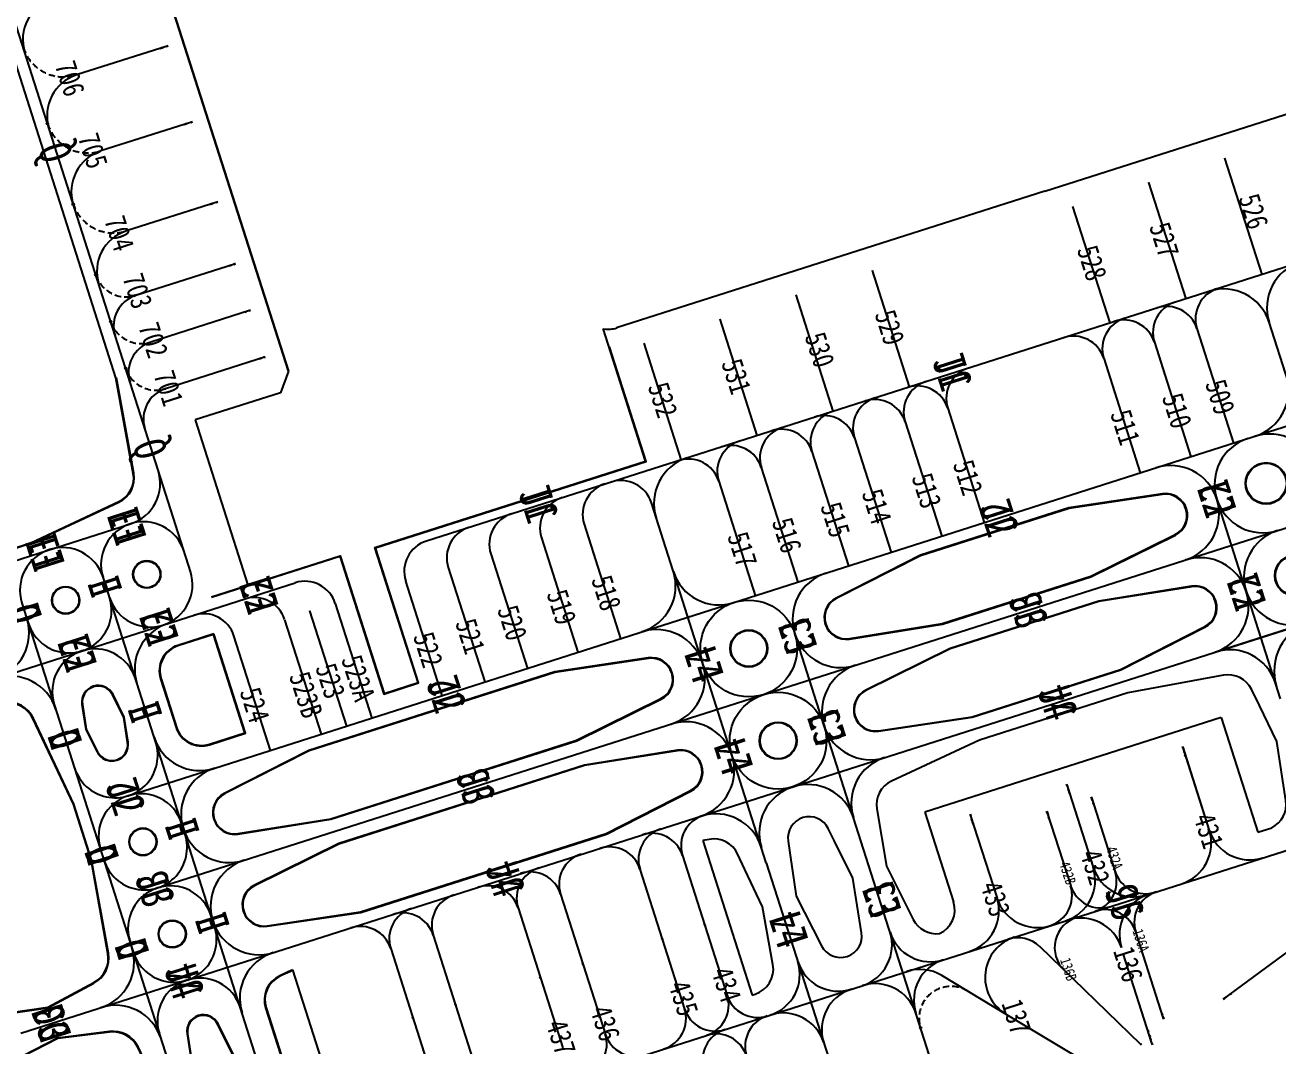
# Model space of a CAD drawing. Header units: millimetres. Extents: x -2014 to 2130, y -3279 to 3021.
# Drawn here: x -1270 to -92, y 645 to 1605 of the extents above; entities that cross this region are included whole.
import ezdxf
from ezdxf.enums import TextEntityAlignment as Align

# ---------------------------------------------------------------- set-up
doc = ezdxf.new("R2010")
doc.units = ezdxf.units.MM
for name, pattern in [('DASHED', [19.05, 12.7, -6.35]), ('DASHEDX2', [1.5, 1, -0.5]), ('HIDDEN', [0.375, 0.25, -0.125])]:
    doc.linetypes.add(name, pattern=pattern)
for name, color, linetype in [('MapLayer_Axial_GSD_11', 14, 'Continuous'), ('MapLayer_ParkingAxial_GSD_12', 80, 'Continuous'), ('MapLayer_Pushbackline', 6, 'DASHEDX2'), ('MapLayer_Stopbar_GSD_11', 1, 'DASHED'), ('MapLayer_Taxiway_GSD_11', 250, 'Continuous'), ('MapLayer_TaxiwayName_GSD_06', 170, 'Continuous'), ('MapLayer_TaxiwayNameWest', 170, 'Continuous')]:
    doc.layers.add(name, color=color, linetype=linetype)
doc.layers.add('MapLayer_ParkingName', color=7, linetype='Continuous', lineweight=0)
doc.styles.add('黑体', font='simhei.ttf', dxfattribs={"width": 0.8})

msp = doc.modelspace()

# ---------------------------------------------------------------- linework, layer by layer
at = {"layer": 'MapLayer_Axial_GSD_11', "ltscale": 0.25}
for p, q in [((-1114.5, 1090.3), (-1317.7, 1727.1)), ((-1136.8, 1585.4), (-1221.9, 1558.3)), ((-1114, 1514), (-1199.1, 1486.8)), ((-1090, 1438.7), (-1175, 1411.6)), ((-1073.4, 1380.5), (-1166.2, 1350.9)), ((-1059.4, 1336.7), (-1152.2, 1307.1)), ((-1045.4, 1292.9), (-1138.2, 1263.2)), ((-965.1, 548), (470.1, 1006.1)), ((-181.9, 926.1), (-156.9, 847.7)), ((-181.4, 924.6), (-156.9, 847.7)), ((-290.8, 890.7), (-266.1, 813.1)), ((-267.6, 878.7), (-245.3, 809)), ((-381.6, 862.6), (-356.5, 784)), ((-309.5, 865.4), (-287.2, 795.6)), ((-420.3, 636.8), (-486.7, 845)), ((-652.2, 824.2), (-610.2, 692.5)), ((-573.4, 817.4), (-463.6, 473.4)), ((-143.2, 689.3), (32.6, 819.1)), ((-692.2, 811.5), (-650.2, 679.8)), ((-766.8, 787.9), (-724.7, 656)), ((-806.8, 774.9), (-764.8, 643.2)), ((-886.6, 749.4), (-844.5, 617.7)), ((-200, 671), (-226, 752.4)), ((-926.6, 736.7), (-884.6, 605)), ((-221.3, 646.5), (-316.3, 738.5)), ((-210.5, 646.7), (-237.8, 732.2)), ((-347.2, 674.5), (-408.4, 711.4)), ((-264.3, 624.6), (-347.2, 674.5))]:
    msp.add_line(p, q, dxfattribs=at)
at = {"layer": 'MapLayer_Axial_GSD_11', "ltscale": 0.3}
for p, q in [((-893, 1120), (88.2, 1433.2)), ((-1173.5, 880.4), (480.1, 1408.1)), ((-1145.8, 793.7), (549, 1334.6)), ((3, 1001.3), (-100.6, 1325.7)), ((-1274.5, 657.1), (431.4, 1201.5)), ((-573.4, 817.4), (-681.5, 1156)), ((-89.9, 971.7), (-149.8, 1159.3)), ((-1370.1, 1072.7), (-1171.1, 1136.2)), ((-111.1, -2317), (-1197.1, 1086)), ((-1373.3, 966.7), (-1016.4, 1080.6)), ((-1273.3, 1061.6), (-187.3, -2341.3)), ((-486.7, 845), (-546.6, 1032.7))]:
    msp.add_line(p, q, dxfattribs=at)
at = {"layer": 'MapLayer_Axial_GSD_11', "ltscale": 0.25}
msp.add_lwpolyline([(80.1, 1025.9), (70.9, 1055, 0.414214), (33.2, 1074.4), (-151.2, 1015.6)], format="xyb", dxfattribs=at)
at = {"layer": 'MapLayer_Axial_GSD_11', "ltscale": 0.3}
for centre in [(-589.9, 1018.9), (-562.3, 932.2)]:
    msp.add_circle(centre, 45.5, dxfattribs=at)
at = {"layer": 'MapLayer_Axial_GSD_11', "ltscale": 0.25}
for centre, radius, start, end in [((-1232.5, 1591.6), 40, 107.7, 197.7), ((-1209.7, 1520.2), 40, 107.7, 197.7), ((-1186.9, 1448.7), 40, 107.7, 197.7), ((-1162.9, 1373.5), 40, 107.7, 197.7), ((-1157.1, 1322.3), 30, 107.7, 197.7), ((-1143.1, 1278.5), 30, 107.7, 197.7), ((-1129.1, 1234.7), 30, 107.7, 197.7), ((-623.6, 833.3), 30, 107.7, 197.7), ((-663.6, 820.6), 30, 107.7, 197.7), ((-680.8, 815.1), 30, 17.7, 107.7), ((-195, 835.8), 40, 287.7, 17.7), ((-118.8, 860.1), 40, 197.7, 287.7), ((-738.3, 797), 30, 107.7, 197.7), ((-720.8, 802.3), 30, 17.7, 107.7), ((-304.2, 800.9), 40, 287.7, 17.7), ((-227.9, 825.3), 40, 197.7002, 287.7), ((-778.2, 784), 30, 107.7, 197.7), ((-795.4, 778.8), 30, 17.7, 107.7), ((-274, 800.1), 30, 287.7, 17.7), ((-216.8, 818.3), 30, 197.7, 287.7), ((-835.4, 765.8), 30, 17.7, 107.7), ((-315.9, 786.7), 30, 287.7, 17.7), ((-258.7, 804.9), 30, 197.7, 287.7), ((-197.4, 761.5), 30, 107.7, 197.7), ((-858, 758.6), 30, 107.7, 197.7), ((-394.7, 772.1), 40, 287.7, 17.7), ((-318.5, 796.4), 40, 197.7, 287.7), ((-201.4, 749.8), 40, 107.7, 197.7002), ((-898, 745.8), 30, 107.7, 197.7), ((-915.2, 740.3), 30, 17.7, 107.7), ((-272.3, 737.6), 30, 107.7, 225.9237), ((-254.6, 743.3), 30, 17.7, 107.7), ((-955.2, 727.5), 30, 17.7, 107.7), ((-277.6, 725.4), 40, 17.7002, 107.7), ((-495.2, 740), 40, 287.7, 17.7), ((-419, 764.3), 40, 197.7, 287.7), ((-327.7, 709.5), 40, 107.7, 238.9558), ((-337.1, 716.9), 30, 45.9237, 107.7), ((-581.9, 712.3), 40, 287.7, 17.7), ((-505.6, 736.6), 40, 197.7, 287.7), ((-394.7, 688.1), 40, 107.7, 197.7), ((-429.1, 677.1), 40, 58.9558, 107.7), ((-481.3, 660.4), 40, 107.7, 197.7), ((-470.9, 663.7), 40, 17.7, 107.7), ((-638.8, 683.6), 30, 287.7, 17.7), ((-581.7, 701.9), 30, 197.7, 287.7), ((-678.9, 670.9), 30, 287.7, 17.7), ((-621.7, 689.1), 30, 197.7, 287.7), ((-563.4, 644.7), 30, 107.7, 197.7), ((-557.5, 636.1), 40, 17.7, 107.7), ((-603.4, 631.9), 30, 107.7, 197.7), ((-753.4, 647.1), 30, 287.7, 17.7), ((-696.2, 665.3), 30, 197.7, 287.7), ((-620.6, 626.5), 30, 17.7, 107.7)]:
    msp.add_arc(centre, radius, start, end, dxfattribs=at)
at = {"layer": 'MapLayer_Axial_GSD_11', "ltscale": 0.3}
for centre, radius, start, end in [((-57.7, 1339.4), 45, 107.7, 197.7), ((-143.4, 1312), 45, 17.7, 107.7), ((-127.3, 1261.5), 45, 287.7, 17.7), ((-106.5, 1173.2), 45.5, 107.7, 287.7), ((-100.3, 1175.1), 45.5, 287.7, 107.7), ((-634.1, 1155.4), 45, 107.7, 197.7), ((-193.2, 1145.5), 45.5, 287.7, 107.7), ((-1183.3, 1174.3), 40, 287.7, 17.6922), ((-710.1, 1146.9), 30, 17.7, 107.7), ((-1159, 1098.1), 40, 17.7081, 197.7), ((-78.8, 1086.5), 45.5, 107.7, 287.7), ((-1235.2, 1073.8), 40, 17.7, 197.7), ((-165.5, 1058.8), 45.5, 287.7, 107.7), ((-1152.9, 1079.1), 40, 197.7, 17.6919), ((-703.7, 1077.6), 45, 287.7, 17.7), ((-617.9, 1104.9), 45, 197.7, 287.7), ((-503.3, 1046.5), 45.5, 107.7, 287.7), ((-1229.1, 1054.7), 40, 197.7, 17.7), ((-1311.6, 1033.7), 45, 287.7, 17.7), ((-1122.3, 999.6), 45, 107.7, 197.7), ((-676.6, 991.2), 45.5, 287.7, 107.7), ((-47.1, 997.7), 48.8, 17.7, 197.7), ((-1204.8, 978.5), 40, 17.7, 197.7), ((-137.5, 972.7), 45, 17.7, 107.7), ((-475.6, 959.8), 45.5, 107.7, 287.7), ((-1284.2, 947.9), 45, 17.7, 107.7), ((-649, 904.5), 45.5, 287.7, 107.7), ((-1185.6, 918.5), 40, 197.7, 17.7), ((-1106.2, 949.1), 45, 197.7, 287.7), ((-448.5, 873.5), 45, 107.7, 197.7), ((-1078.2, 863.1), 45.5, 107.7, 287.7), ((-534.6, 845.5), 45.5, 17.7, 197.7), ((-1161.3, 842.3), 40, 17.7, 197.7), ((-621, 818.4), 45, 17.7, 107.7), ((-1158, 831.8), 40, 197.7, 17.7), ((-1050.5, 776.4), 45.5, 107.7, 287.7), ((-1133.6, 755.6), 40, 107.7, 197.7), ((-1133.6, 755.6), 40, 17.7, 107.7), ((-1130.3, 745.1), 40, 197.7, 17.7), ((-1212.8, 724), 45, 287.7, 17.7), ((-1023.5, 690), 45, 107.7, 197.7), ((-1106, 668.9), 40, 17.7, 197.7), ((-1185.4, 638.3), 45, 17.7, 107.7)]:
    msp.add_arc(centre, radius, start, end, dxfattribs=at)
at = {"layer": 'MapLayer_ParkingAxial_GSD_12', "ltscale": 0.5}
for p, q in [((-142.5, 1480.1), (-107.6, 1370.7)), ((-214, 1457.3), (-179, 1347.9)), ((-285.4, 1434.5), (-250.5, 1325.1)), ((-474, 1374.3), (-439.1, 1264.9)), ((-510.6, 1242.1), (-545.5, 1351.5)), ((-582, 1219.3), (-616.9, 1328.7)), ((-168.5, 1319.8), (-134.1, 1212.1)), ((-653.4, 1196.5), (-688.4, 1305.9)), ((-208.5, 1307), (-174.1, 1199.3)), ((-256.1, 1291.8), (-221.8, 1184.1)), ((-402.8, 1245), (-368.5, 1137.3)), ((-442.8, 1232.2), (-408.5, 1124.5)), ((-490.5, 1217), (-456.1, 1109.3)), ((-530.5, 1204.2), (-496.1, 1096.6)), ((-578.1, 1189), (-543.8, 1081.4)), ((-618.1, 1176.2), (-583.8, 1068.6)), ((-744.8, 1135.8), (-710.5, 1028.2)), ((-784.8, 1123), (-750.5, 1015.4)), ((-832.5, 1107.8), (-798.1, 1000.2)), ((-872.5, 1095.1), (-838.1, 987.4)), ((-878.1, 974.7), (-912.5, 1082.3)), ((-1039.6, 923.1), (-1074, 1030.8))]:
    msp.add_line(p, q, dxfattribs=at)
at = {"layer": 'MapLayer_ParkingAxial_GSD_12', "ltscale": 0.3}
for p, q in [((-978.7, 1061.2), (-944.4, 953.5)), ((-1026.3, 1046), (-992, 938.3))]:
    msp.add_line(p, q, dxfattribs=at)
at = {"layer": 'MapLayer_ParkingAxial_GSD_12', "ltscale": 0.5}
msp.add_lwpolyline([(-1002.8, 1054.4), (-968.2, 945.9)], dxfattribs=at)
for centre, radius, start, end in [((-139.9, 1328.9), 30, 107.7, 197.7), ((-179.9, 1316.1), 30, 107.7, 197.7), ((-197.1, 1310.6), 30, 17.7, 107.7), ((-227.5, 1300.9), 30, 107.7, 197.7), ((-237.1, 1297.9), 30, 17.7, 107.7), ((-284.7, 1282.7), 30, 17.7, 107.7), ((-374.2, 1254.1), 30, 107.7, 197.7), ((-414.3, 1241.3), 30, 107.7, 197.7), ((-431.4, 1235.8), 30, 17.7, 107.7), ((-461.9, 1226.1), 30, 107.7, 197.7), ((-471.4, 1223.1), 30, 17.7, 107.7), ((-501.9, 1213.3), 30, 107.7, 197.7), ((-519.1, 1207.9), 30, 17.7, 107.7), ((-549.5, 1198.1), 30, 107.7, 197.7), ((-589.6, 1185.4), 30, 107.7, 197.7), ((-559.1, 1195.1), 30, 17.7, 107.7), ((-606.7, 1179.9), 30, 17.7, 107.7), ((-646.7, 1167.1), 30, 17.7, 107.7), ((-716, 1145), 30.2, 107.7, 197.7), ((-756.3, 1132.2), 30, 107.7, 197.7), ((-803.9, 1117), 30, 107.7, 197.7), ((-843.9, 1104.2), 30, 107.7, 197.7), ((-883.9, 1091.4), 30, 107.7, 197.7), ((-1102.6, 1021.6), 30, 17.7, 107.7)]:
    msp.add_arc(centre, radius, start, end, dxfattribs=at)
at = {"layer": 'MapLayer_ParkingAxial_GSD_12', "ltscale": 0.3}
for centre in [(-1007.3, 1052.1), (-1054.9, 1036.9)]:
    msp.add_arc(centre, 30, 17.7, 107.7, dxfattribs=at)
at = {"layer": 'MapLayer_Pushbackline', "ltscale": 6}
for p, q in [((-1250.8, 1512.3), (-1247.9, 1513.2)), ((-1226.6, 1436.6), (-1223.7, 1437.5)), ((-1205.3, 1369.9), (-1202.4, 1370.8)), ((-1191.3, 1326.1), (-1188.5, 1327)), ((-1177.3, 1282.3), (-1174.5, 1283.2)), ((-426.9, 662.5), (-429.8, 661.6))]:
    msp.add_line(p, q, dxfattribs=at)
for centre, radius, start, end in [((-1234, 1596.4), 40, 197.7, 287.7), ((-1211.2, 1524.9), 40, 197.7, 287.7), ((-1187.2, 1449.7), 40, 197.7, 287.7), ((-1175.3, 1379.5), 30, 197.7, 287.7), ((-1161.3, 1335.7), 30, 197.7, 287.7), ((-1147.3, 1291.8), 30, 197.7, 287.7), ((-399.8, 671.1), 30, 58.9558, 197.6714)]:
    msp.add_arc(centre, radius, start, end, dxfattribs=at)
at = {"layer": 'MapLayer_Stopbar_GSD_11', "linetype": 'Continuous', "extrusion": (0.100022, 0.031921, 0.994473)}
for p, q in [((-1143.3, 1584.4), (-1142.7, 1582.5)), ((-1141.9, 1584.9), (-1141.3, 1583)), ((-1137.1, 1586.4), (-1136.5, 1584.5)), ((-1120.5, 1513), (-1119.9, 1511)), ((-1119.1, 1513.4), (-1118.5, 1511.5)), ((-1114.3, 1514.9), (-1113.7, 1513)), ((-1096.5, 1437.7, 0), (-1095.9, 1435.8, 0)), ((-1095, 1438.1, 0), (-1094.4, 1436.2, 0)), ((-1090.3, 1439.7, 0), (-1089.7, 1437.8, 0)), ((-1077.8, 1380.1), (-1077.2, 1378.2)), ((-1073.7, 1381.5), (-1073.1, 1379.5)), ((-1063.5, 1336.4), (-1062.9, 1334.5)), ((-1059.7, 1337.6), (-1059.1, 1335.7)), ((-1049.5, 1292.6), (-1048.9, 1290.7)), ((-1045.7, 1293.8), (-1045.1, 1291.9))]:
    msp.add_line(p, q, dxfattribs=at)
at = {"layer": 'MapLayer_Stopbar_GSD_11', "linetype": 'Continuous', "extrusion": (-0.031921, 0.100022, 0.994473)}
for p, q in [((-182.8, 925.7), (-180.9, 926.4)), ((-181.3, 921), (-179.4, 921.6)), ((-180.4, 918.1), (-178.5, 918.7)), ((-291.8, 890.4, 0), (-289.9, 891, 0)), ((-290.3, 885.6, 0), (-288.3, 886.2, 0)), ((-289.3, 882.8, 0), (-287.4, 883.4, 0)), ((-268.5, 878.4), (-266.6, 879.1)), ((-267.9, 876.5), (-266, 877.1)), ((-266.7, 872.7), (-264.8, 873.3)), ((-382.5, 862.3), (-380.6, 862.9)), ((-310.5, 865.1), (-308.5, 865.7)), ((-309.8, 863.2), (-307.9, 863.8)), ((-381, 857.5), (-379.1, 858.1)), ((-380.1, 854.6), (-378.2, 855.3)), ((-308.6, 859.3), (-306.7, 860)), ((-632.3, 758.7), (-630.4, 759.3)), ((-672.4, 745.9), (-670.4, 746.5)), ((-746.9, 722.1), (-745, 722.7)), ((-786.9, 709.3), (-785, 709.9)), ((-866.7, 683.9), (-864.8, 684.5)), ((-906.7, 671.1), (-904.8, 671.7))]:
    msp.add_line(p, q, dxfattribs=at)
at = {"layer": 'MapLayer_Stopbar_GSD_11', "linetype": 'Continuous', "extrusion": (0.000344093, 0.000395198, 1)}
for p, q in [((-142.6, 688.4, 0), (-143.7, 690.1, 0)), ((-141, 689.6, 0), (-142.1, 691.3, 0)), ((-136.1, 693.1), (-137.2, 694.7))]:
    msp.add_line(p, q, dxfattribs=at)
at = {"layer": 'MapLayer_Stopbar_GSD_11', "linetype": 'Continuous'}
for p, q in [((-200.3, 675.1, 0), (-202.2, 674.5, 0)), ((-200.3, 675.1), (-202.2, 674.5)), ((-199.4, 672.2, 0), (-201.3, 671.6, 0)), ((-199.4, 672.2), (-201.3, 671.6)), ((-199.1, 671.3), (-201, 670.6, 0)), ((-199.1, 671.3), (-201, 670.6)), ((-220.6, 647.2, 0), (-222, 645.8, 0)), ((-220.6, 647.2), (-222, 645.8))]:
    msp.add_line(p, q, dxfattribs=at)
at = {"layer": 'MapLayer_Stopbar_GSD_11', "linetype": 'Continuous', "extrusion": (-0.008714, 0.006243, 0.999943)}
for p, q in [((-213.5, 659.4, -0.1), (-215.4, 658.8, -0.1)), ((-212, 654.6, -0.1), (-213.9, 654, -0.1)), ((-212, 654.6, -0.1), (-213.9, 654, -0.1)), ((-211.1, 651.8, 0), (-213, 651.1, 0)), ((-209.6, 647, 0), (-211.5, 646.4, 0)), ((-209.6, 647, 0), (-211.5, 646.4, 0))]:
    msp.add_line(p, q, dxfattribs=at)
at = {"layer": 'MapLayer_Stopbar_GSD_11', "const_width": 0.3}
for points in [[(-141.6, 1480.4), (-143.5, 1479.8)], [(-140.6, 1477.6), (-142.5, 1477)], [(-140, 1475.7), (-141.9, 1475.1)], [(-137.9, 1469), (-139.8, 1468.4)], [(-213, 1457.6), (-214.9, 1457)], [(-212.1, 1454.8), (-214, 1454.2)], [(-211.5, 1452.9), (-213.4, 1452.3)], [(-209.4, 1446.2), (-211.3, 1445.6)], [(-284.5, 1434.8), (-286.4, 1434.2)], [(-283.5, 1432), (-285.4, 1431.4)], [(-282.9, 1430.1), (-284.8, 1429.5)], [(-280.8, 1423.4), (-282.7, 1422.8)], [(-473.1, 1374.6), (-475, 1374)], [(-472.2, 1371.8), (-474.1, 1371.2)], [(-471.6, 1369.9), (-473.5, 1369.3)], [(-469.4, 1363.2), (-471.3, 1362.6)], [(-544.5, 1351.8), (-546.4, 1351.2)], [(-543.6, 1349), (-545.5, 1348.4)], [(-543, 1347.1), (-544.9, 1346.5)], [(-540.9, 1340.4), (-542.8, 1339.8)], [(-616, 1329), (-617.9, 1328.4)], [(-615.1, 1326.2), (-617, 1325.6)], [(-614.5, 1324.3), (-616.4, 1323.7)], [(-612.3, 1317.6), (-614.2, 1317)], [(-687.4, 1306.2), (-689.3, 1305.6)], [(-686.5, 1303.4), (-688.4, 1302.8)], [(-685.9, 1301.5), (-687.8, 1300.9)], [(-683.8, 1294.8), (-685.7, 1294.2)], [(-159, 1293.4), (-160.9, 1292.8)], [(-158.4, 1291.5), (-160.3, 1290.9)], [(-198.8, 1279.9), (-200.7, 1279.2)], [(-198.2, 1277.9), (-200.1, 1277.3)], [(-197.3, 1275.1), (-199.2, 1274.5)], [(-246.4, 1264.6), (-248.3, 1264)], [(-245.8, 1262.7), (-247.7, 1262.1)], [(-244.9, 1259.9), (-246.8, 1259.3)], [(-393.1, 1217.8), (-395, 1217.2)], [(-392.5, 1215.9), (-394.4, 1215.3)], [(-433.1, 1205.1), (-435, 1204.5)], [(-432.5, 1203.2), (-434.4, 1202.5)], [(-391.6, 1213.1), (-393.5, 1212.5)], [(-480.8, 1189.9), (-482.7, 1189.2)], [(-431.6, 1200.3), (-433.5, 1199.7)], [(-480.2, 1188), (-482.1, 1187.3)], [(-479.2, 1185.1), (-481.1, 1184.5)], [(-520.8, 1177.1), (-522.7, 1176.5)], [(-520.2, 1175.2), (-522.1, 1174.6)], [(-519.3, 1172.3), (-521.2, 1171.7)], [(-568.4, 1161.9), (-570.3, 1161.3)], [(-567.8, 1160), (-569.7, 1159.4)], [(-566.9, 1157.1), (-568.8, 1156.5)], [(-608.7, 1149.9), (-610.6, 1149.3)], [(-608.1, 1148), (-610, 1147.4)], [(-735.4, 1109.4), (-737.3, 1108.8)], [(-734.8, 1107.5), (-736.7, 1106.9)], [(-775.1, 1095.9), (-777, 1095.3)], [(-774.5, 1094), (-776.4, 1093.4)], [(-773.6, 1091.1), (-775.5, 1090.5)], [(-822.8, 1080.7), (-824.7, 1080.1)], [(-822.2, 1078.8), (-824.1, 1078.2)], [(-821.3, 1075.9), (-823.2, 1075.3)], [(-862.8, 1067.9), (-864.7, 1067.3)], [(-862.2, 1066), (-864.1, 1065.4)], [(-861.3, 1063.2), (-863.2, 1062.6)], [(-1001.9, 1054.7), (-1003.8, 1054.1)], [(-1000.9, 1051.9), (-1002.8, 1051.3)], [(-1000.3, 1050), (-1002.2, 1049.4)], [(-902.8, 1055.2), (-904.7, 1054.6)], [(-902.2, 1053.3), (-904.1, 1052.7)], [(-901.3, 1050.4), (-903.2, 1049.8)], [(-998.2, 1043.3), (-1000.1, 1042.7)], [(-969, 1034), (-970.9, 1033.4)], [(-968.4, 1032.1), (-970.3, 1031.5)], [(-967.5, 1029.3), (-969.4, 1028.7)], [(-1016.6, 1018.8), (-1018.5, 1018.2)], [(-1016, 1016.9), (-1017.9, 1016.3)], [(-1015.1, 1014.1), (-1017, 1013.5)], [(-1064.3, 1003.6), (-1066.2, 1003)], [(-1063.7, 1001.7), (-1065.6, 1001.1)], [(-1062.7, 998.9), (-1064.7, 998.3)]]:
    msp.add_lwpolyline(points, dxfattribs=at)
at = {"layer": 'MapLayer_Taxiway_GSD_11'}
for p, q in [((-1022.7, 1279.6), (-1201.2, 1838.8)), ((-1201.2, 1838.8), (-1022.7, 1279.6)), ((-1185, 1273.5), (-1294.8, 1617.4)), ((-311.5, 1448.9), (-58.1, 1529.8)), ((-311.5, 1448.9), (-714.2, 1320.4)), ((-687.1, 1195.2), (-726.9, 1319.7)), ((-1022.7, 1279.6), (-1030.3, 1259.4)), ((-1030.3, 1259.4), (-1110.4, 1233.8)), ((-1110.4, 1233.8), (-1060.9, 1078.5)), ((-93.5, 931.3), (-109.8, 965.3)), ((-145.7, 953.9), (-111.3, 846.1)), ((-84.9, 875.9), (-93.5, 931.3)), ((-424.3, 864.9), (-397.4, 780.5)), ((-111.3, 846.1), (-98.2, 850.3)), ((-633.1, 838.3), (-586.7, 692.9)), ((-492.1, 802.9), (-509.3, 837.8)), ((-550.9, 824.5), (-545.2, 786)), ((-460.5, 814.2), (-435.3, 764.1)), ((-577.1, 775.8), (-593.5, 810.9)), ((-483.9, 751.5), (-492.1, 802.9)), ((-545.2, 786), (-521.4, 739.3)), ((-567.2, 721.6), (-577.1, 775.8)), ((-1018.9, 716.7), (-971.9, 569.5)), ((-586.7, 692.9), (-583.8, 693.8)), ((-586.7, 692.9), (-583.8, 693.8))]:
    msp.add_line(p, q, dxfattribs=at)
for points in [[(-1095, 1067.1), (-974.5, 1105.6), (-933.2, 976), (-900.3, 986.5), (-940.9, 1113.7), (-686.5, 1194.8), (-720.9, 1302.5)], [(-1095.2, 1067.6), (-974.2, 1106.2), (-932.8, 976.6), (-900.9, 986.8), (-941.5, 1114), (-687.1, 1195.2)]]:
    msp.add_lwpolyline(points, dxfattribs=at)
for points in [[(-1440.2, 1022), (-1406.4, 1061.8, -0.140565), (-1373.6, 1083.7), (-1265.1, 1118.3), (-1182.3, 1157, 0.340852), (-1168.6, 1183.6), (-1185, 1273.5)], [(-1439.8, 1021.7), (-1406.1, 1061.5, -0.140565), (-1373.5, 1083.2), (-1265, 1117.8), (-1182.1, 1156.5, 0.340852), (-1168.1, 1183.7), (-1184.5, 1273.6)], [(-268.4, 1086.8), (-189.1, 1126, 0.855368), (-200.9, 1163.8), (-288.8, 1150.7), (-428.3, 1106.1), (-507.6, 1065.9, 0.855368), (-495.3, 1028.3), (-408, 1042.3), (-268.4, 1086.8)], [(-260.8, 1063), (-400.4, 1018.5), (-479.7, 979.3, 0.855368), (-467.9, 941.6), (-380, 954.7), (-240.4, 999.2), (-161.2, 1039.5, 0.855368), (-173.4, 1077), (-260.8, 1063)], [(-982.9, 858.8), (-751.9, 932.6), (-672.5, 971.8, 0.855368), (-684.3, 1009.5), (-772.2, 996.4), (-1003.3, 922.7), (-1082.5, 882.4, 0.855368), (-1070.3, 844.8), (-982.9, 858.8)], [(-109.8, 965.3), (-117.2, 980.6, 0.33408), (-143.5, 993.7), (-233.4, 977.3), (-373, 932.8), (-455.8, 894.1, 0.33408), (-469.6, 868.1), (-460.5, 814.2)], [(-1330.1, 703.4, 0.36702), (-1285.6, 675.7), (-1248.9, 681), (-1205.6, 704.2, 0.324686), (-1192, 732.3), (-1207.8, 820.1), (-1224.5, 872.5), (-1262.6, 953.2, 0.324686), (-1289.9, 968.2), (-1338.6, 962.1), (-1371.6, 945.2, 0.36702), (-1391.8, 896.8, 0.36702)], [(-1329.6, 703.6, 0.36702), (-1285.7, 676.1), (-1249.1, 681.5), (-1205.8, 704.7, 0.324686), (-1192.5, 732.2), (-1208.2, 820), (-1225, 872.4), (-1263, 953, 0.324686), (-1289.8, 967.7), (-1338.5, 961.6), (-1371.4, 944.7, 0.36702), (-1391.3, 897)], [(-744.3, 908.7), (-975.3, 835), (-1054.6, 795.8, 0.855368), (-1042.8, 758.1), (-954.9, 771.2), (-723.9, 844.9), (-644.7, 885.2, 0.855368), (-656.9, 922.7), (-744.3, 908.7)], [(-509.3, 837.8), (-515.2, 849.6, 0.855368), (-552.9, 837.8), (-550.9, 824.5)], [(-593.5, 810.9), (-600.4, 825.7, 0.341024), (-627, 839.4), (-633.1, 838.3)], [(-1018.9, 716.7), (-1030.9, 711, 0.377089), (-1044.2, 680.8), (-1012.8, 582.6, 0.414214), (-981.4, 566.4), (-971.9, 569.5)], [(-1018.7, 716.2), (-1030.7, 710.6, 0.377089), (-1043.7, 680.9), (-1012.4, 582.8, 0.414214), (-981.6, 566.9), (-972, 569.9)], [(-1089.3, 449), (-1125.7, 562.9), (-1164.1, 644.3, 0.317473), (-1191, 658.6), (-1239.8, 652.5), (-1272.8, 635.6, 0.36702), (-1293, 587.2, 0.36702)], [(-1089.8, 448.9), (-1126.2, 562.8), (-1164.5, 644, 0.317404), (-1191, 658.1), (-1239.7, 652), (-1272.6, 635.1, 0.36702), (-1292.5, 587.3)]]:
    msp.add_lwpolyline(points, format="xyb", dxfattribs=at)
for points in [[(-268.2, 1086.4), (-188.8, 1125.6, 0.855368), (-200.9, 1164.3), (-288.9, 1151.2), (-428.5, 1106.6), (-507.8, 1066.3, 0.855368), (-495.2, 1027.8), (-407.8, 1041.8)], [(-260.9, 1063.5), (-400.5, 1019), (-479.9, 979.7, 0.855368), (-467.8, 941.1), (-379.9, 954.2), (-240.2, 998.7), (-161, 1039, 0.855368), (-173.5, 1077.5)], [(-1092.9, 1032.6), (-1126.8, 1021.8, 0.414214), (-1143, 990.4), (-1128.4, 944.7, 0.414214), (-1097, 928.4), (-1063.1, 939.2)], [(-1093.3, 1032), (-1126.6, 1021.3, 0.414214), (-1142.5, 990.5), (-1127.9, 944.8, 0.414214), (-1097.1, 928.9), (-1063.8, 939.6)], [(-982.8, 858.3), (-751.7, 932.1), (-672.3, 971.3, 0.855368), (-684.4, 1010), (-772.4, 996.9), (-1003.5, 923.1), (-1082.7, 882.8, 0.855368), (-1070.2, 844.3)], [(-1187.7, 975.5, 0.854765), (-1216.9, 966.2), (-1213.3, 942.7), (-1202.7, 921.6, 0.854765), (-1173.5, 930.9), (-1177.1, 954.3)], [(-1188.2, 975.3, 0.854765), (-1216.4, 966.2), (-1212.8, 942.9), (-1202.2, 921.8, 0.854765), (-1174, 930.8), (-1177.6, 954.1)], [(-744.4, 909.2), (-975.5, 835.5), (-1054.8, 796.3, 0.855368), (-1042.7, 757.6), (-954.8, 770.7), (-723.7, 844.4), (-644.4, 884.7, 0.855368), (-657, 923.2)], [(-1087.2, 559.6, 0.856657), (-1058, 568.9), (-1065.9, 619.8), (-1088.9, 665.8, 0.856657), (-1118.1, 656.5), (-1110.2, 605.6)], [(-1086.7, 559.8, 0.856657), (-1058.5, 568.8), (-1066.4, 619.6), (-1089.4, 665.6, 0.856657), (-1117.6, 656.6), (-1109.7, 605.8)]]:
    msp.add_lwpolyline(points, format="xyb", close=True, dxfattribs=at)
at = {"layer": 'MapLayer_Taxiway_GSD_11', "elevation": 0}
msp.add_lwpolyline([(-145.7, 953.9), (-424.3, 864.9)], dxfattribs=at)
at = {"layer": 'MapLayer_Taxiway_GSD_11'}
for centre, radius in [((-103.4, 1174.2), 19.5), ((-103.4, 1174.2), 19), ((-1155.9, 1088.6), 13), ((-1155.9, 1088.6), 12.5), ((-75.7, 1087.5), 19.5), ((-75.7, 1087.5), 19), ((-1232.2, 1064.3), 13), ((-1232.2, 1064.3), 12.5), ((-589.9, 1018.9), 17.5), ((-589.9, 1018.9), 17), ((-562.3, 932.2), 17.5), ((-562.3, 932.2), 17), ((-1159.6, 837.1), 13), ((-1159.6, 837.1), 12.5), ((-1132, 750.4), 13), ((-1132, 750.4), 12.5)]:
    msp.add_circle(centre, radius, dxfattribs=at)
for centre, radius, start, end in [((-721.7, 1344.2), 25, 260.3761, 287.7), ((-109.2, 872.2), 24.5, 296.666, 8.734), ((-420.7, 773.1), 24.5, 294.3334, 17.7), ((-413.4, 775.1), 24.5, 206.666, 276.5388), ((-503.6, 748.3), 20, 206.934, 9.1044), ((-591.3, 717.2), 24.5, 287.7, 10.3612)]:
    msp.add_arc(centre, radius, start, end, dxfattribs=at)

# ---------------------------------------------------------------- texts
at = {"layer": 'MapLayer_ParkingName', "color": 3, "style": '黑体', "width": 0.8}
for s, height, p in [('706', 20, (-1242.6, 1567.5)), ('705', 20, (-1220.9, 1499.5)), ('526', 20, (-129.6, 1442.6)), ('704', 20, (-1196.1, 1421.8)), ('527', 20, (-213.6, 1415.8)), ('528', 20, (-281.5, 1394.1)), ('703', 20, (-1178.9, 1367.7)), ('529', 20, (-471.7, 1333.4)), ('702', 20, (-1164.1, 1321.6)), ('530', 20, (-537.5, 1312.4)), ('531', 20, (-615.9, 1287.4)), ('701', 20, (-1149.7, 1276.3)), ('532', 20, (-685, 1265.3)), ('509', 20, (-161, 1268)), ('510', 20, (-201.6, 1255.1)), ('511', 20, (-250.2, 1239.6)), ('512', 20, (-398.2, 1192.3)), ('513', 20, (-437, 1179.9)), ('514', 20, (-483.9, 1165)), ('515', 20, (-522.8, 1152.6)), ('516', 20, (-568.4, 1138)), ('517', 20, (-610.3, 1124.6)), ('518', 20, (-738.2, 1083.8)), ('519', 20, (-780.2, 1070.4)), ('520', 20, (-826.6, 1055.6)), ('521', 20, (-866.1, 1043)), ('522', 20, (-905.7, 1030.4)), ('523', 20, (-997.6, 1001)), ('523A', 20, (-973.3, 1008.8)), ('523B', 20, (-1022.3, 993.1)), ('524', 20, (-1068.8, 978.3)), ('431', 20, (-171.8, 860)), ('432', 20, (-278.6, 825.9)), ('432A', 10, (-254, 830.8)), ('432B', 10, (-298.1, 816.7)), ('433', 20, (-372.3, 796)), ('136A', 10, (-229.2, 753.2)), ('136', 20, (-247.5, 734.5)), ('136B', 10, (-297.3, 726.1)), ('434', 20, (-625.3, 715.3)), ('435', 20, (-665.6, 702.5)), ('137', 20, (-352.5, 685)), ('436', 20, (-739.2, 679)), ('437', 20, (-780.8, 665.7))]:
    msp.add_text(s, height=height, rotation=287.7, dxfattribs=at).set_placement(p)
at = {"layer": 'MapLayer_TaxiwayName_GSD_06', "color": 7, "linetype": 'HIDDEN', "style": '黑体', "width": 0.8}
for s, p in [('Q', (-1241.7, 1485.7)), ('J1', (-398.5, 1278.8)), ('Q', (-1152.7, 1206.8)), ('L2', (-149.9, 1159.7)), ('J1', (-787.6, 1154.6)), ('E1', (-1174.8, 1133.9)), ('J2', (-354.7, 1141.7)), ('E1', (-1251.7, 1109.3)), ('E', (-1195.3, 1077.1)), ('E2', (-1050.6, 1069)), ('L2', (-122, 1072)), ('D', (-1270.7, 1051.8)), ('J3', (-327.1, 1055)), ('E2', (-1144.5, 1039)), ('L3', (-544, 1030.6)), ('E2', (-1221.4, 1014.5)), ('L4', (-632, 1004.1)), ('J2', (-874.3, 975.9)), ('J4', (-299.4, 968.3)), ('E', (-1157.6, 959.1)), ('L3', (-516.6, 944.7)), ('D', (-1233, 933.8)), ('L4', (-604.3, 917.6)), ('J3', (-846.7, 889.2)), ('J2', (-1176, 879.6)), ('E', (-1122.6, 849.3)), ('D', (-1198.3, 825)), ('J4', (-819, 802.5)), ('J3', (-1148.3, 792.9)), ('E', (-1094.3, 760.8)), ('D', (-1169.9, 736.2)), ('J4', (-1120.6, 706.2)), ('D3', (-1245.7, 666.5))]:
    msp.add_text(s, height=30, rotation=287.7, dxfattribs=at).set_placement(p, align=Align.MIDDLE_CENTER)
at = {"layer": 'MapLayer_TaxiwayName_GSD_06', "color": 7, "style": '黑体', "width": 0.8}
for s, p in [('L3', (-464.9, 782.8)), ('J5', (-236.6, 780.5)), ('L4', (-552.4, 754.8))]:
    msp.add_text(s, height=30, rotation=287.7, dxfattribs=at).set_placement(p, align=Align.MIDDLE_CENTER)
at = {"layer": 'MapLayer_TaxiwayNameWest', "color": 5, "linetype": 'HIDDEN', "style": '黑体', "width": 0.8}
for s, p in [('Q', (-1241.7, 1485.7)), ('Q', (-1241.7, 1485.7)), ('J1', (-398.5, 1278.8)), ('Q', (-1152.7, 1206.8)), ('Q', (-1152.7, 1206.8)), ('L2', (-149.9, 1159.7)), ('J1', (-787.6, 1154.6)), ('J2', (-354.7, 1141.7)), ('E1', (-1174.8, 1133.9)), ('E1', (-1251.7, 1109.3)), ('E', (-1195.3, 1077.1)), ('E2', (-1050.6, 1069)), ('L2', (-122, 1072)), ('J3', (-327.1, 1055)), ('D', (-1270.7, 1051.8)), ('E2', (-1144.5, 1039)), ('L3', (-544, 1030.6)), ('E2', (-1221.4, 1014.5)), ('L4', (-632, 1004.1)), ('J2', (-874.3, 975.9)), ('J4', (-299.4, 968.3)), ('E', (-1157.6, 959.1)), ('L3', (-516.6, 944.7)), ('D', (-1233, 933.8)), ('L4', (-604.3, 917.6)), ('J2', (-1176, 879.6)), ('J3', (-846.7, 889.2)), ('E', (-1122.6, 849.3)), ('D', (-1198.3, 825)), ('J4', (-819, 802.5)), ('J3', (-1148.3, 792.9)), ('L3', (-464.9, 782.8)), ('J5', (-236.6, 780.5)), ('E', (-1094.3, 760.8)), ('L4', (-552.4, 754.8)), ('D', (-1169.9, 736.2)), ('J4', (-1120.6, 706.2)), ('D3', (-1245.7, 666.5))]:
    msp.add_text(s, height=30, rotation=107.7, dxfattribs=at).set_placement(p, align=Align.MIDDLE_CENTER)

doc.saveas('drawing.dxf')
